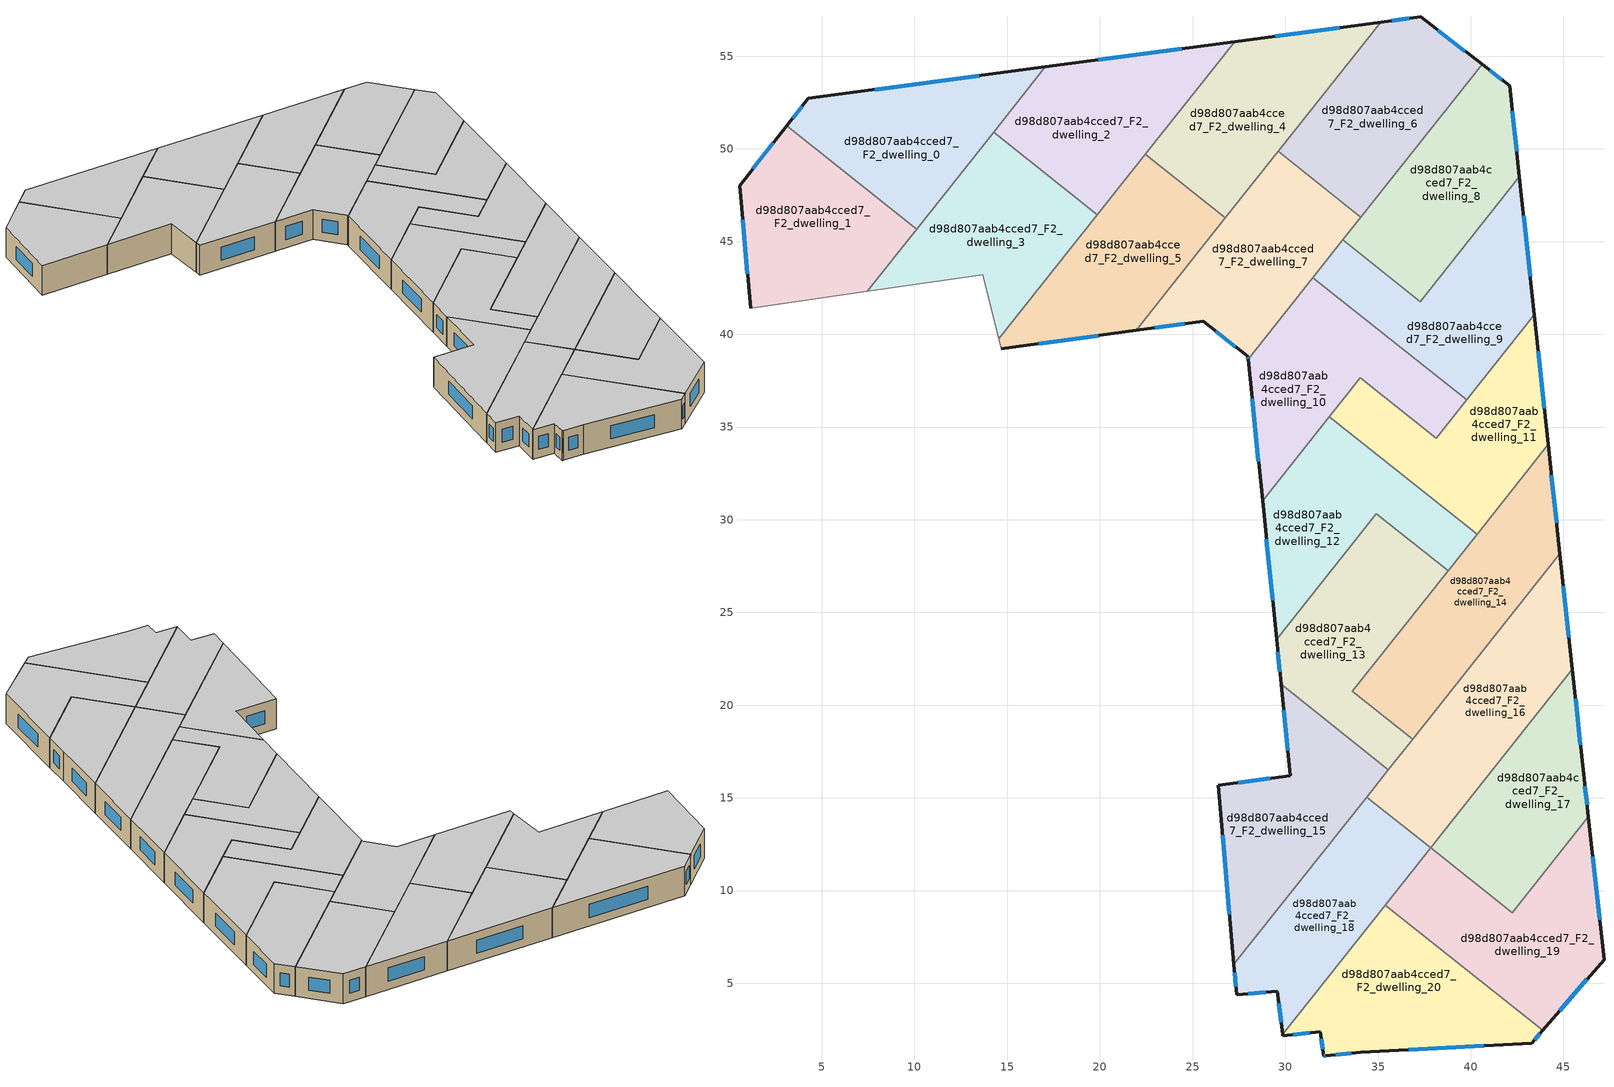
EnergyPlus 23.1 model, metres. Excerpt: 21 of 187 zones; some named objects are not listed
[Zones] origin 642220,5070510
d98d807aab4cced7_F2_dwelling_0
 floor to d98d807aab4cced7_F1_dwelling_0 (EU_floor_Construction): 17.07,54.42 10.12,45.67 3.1,51.24 4.27,52.72 z6
 wall outside (EU_wall_Construction): 17.07,54.42 4.27,52.72 3.1,51.24 z6:9
 wall to d98d807aab4cced7_F2_dwelling_1 (EU_wall_Construction): 3.1,51.24 10.12,45.67 z6:9
 wall to d98d807aab4cced7_F2_dwelling_3 (EU_wall_Construction): 10.12,45.67 14.27,50.9 z6:9
 wall to d98d807aab4cced7_F2_dwelling_2 (EU_wall_Construction): 14.27,50.9 17.07,54.42 z6:9
 window (EU_Window_Construction): 3.94,52.31 3.43,51.65 / 13.48,53.95 7.85,53.2 z6.84:8.16
 ceiling to d98d807aab4cced7_F3_dwelling_0 (EU_floor_Construction): 10.12,45.67 17.07,54.42 4.27,52.72 3.1,51.24 z9
d98d807aab4cced7_F2_dwelling_1
 floor to d98d807aab4cced7_F1_dwelling_1 (EU_floor_Construction): 10.12,45.67 7.46,42.32 1.16,41.42 0.56,48.02 3.1,51.24 z6
 wall outside (EU_wall_Construction): 3.1,51.24 0.56,48.02 1.16,41.42 z6:9
 wall adiabatic (EU_wall_Construction): 1.16,41.42 7.46,42.32 z6:9
 wall to d98d807aab4cced7_F2_dwelling_3 (EU_wall_Construction): 7.46,42.32 10.12,45.67 z6:9
 window (EU_Window_Construction): 0.73,46.17 1,43.27 / 2.39,50.34 1.28,48.92 z6.84:8.16
 ceiling to d98d807aab4cced7_F3_dwelling_1 (EU_floor_Construction): 7.46,42.32 10.12,45.67 3.1,51.24 0.56,48.02 1.16,41.42 z9
d98d807aab4cced7_F2_dwelling_10
 floor to d98d807aab4cced7_F1_dwelling_10 (EU_floor_Construction): 39.79,36.47 38.14,34.4 34.03,37.66 28.77,31.03 28,38.65 31.49,43.05 z6
 wall outside (EU_wall_Construction): 28,38.65 28.77,31.03 z6:9
 wall to d98d807aab4cced7_F2_dwelling_9 (EU_wall_Construction): 39.79,36.47 31.49,43.05 z6:9
 wall to d98d807aab4cced7_F2_dwelling_11 (EU_wall_Construction): 32.36,35.56 34.03,37.66 38.14,34.4 39.79,36.47 z6:9
 wall to d98d807aab4cced7_F2_dwelling_12 (EU_wall_Construction): 28.77,31.03 32.36,35.56 z6:9
 wall to d98d807aab4cced7_F2_dwelling_7 (EU_wall_Construction): 31.49,43.05 28,38.65 z6:9
 window (EU_Window_Construction): 28.21,36.52 28.55,33.17 z6.84:8.16
 ceiling to d98d807aab4cced7_F3_dwelling_10 (EU_floor_Construction): 38.14,34.4 39.79,36.47 31.49,43.05 28,38.65 28.77,31.03 34.03,37.66 z9
d98d807aab4cced7_F2_dwelling_11
 floor to d98d807aab4cced7_F1_dwelling_11 (EU_floor_Construction): 43.43,41.05 44.18,34.06 40.34,29.23 32.36,35.56 34.03,37.66 38.14,34.4 z6
 wall outside (EU_wall_Construction): 44.18,34.06 43.43,41.05 z6:9
 wall to d98d807aab4cced7_F2_dwelling_12 (EU_wall_Construction): 32.36,35.56 40.34,29.23 z6:9
 wall to d98d807aab4cced7_F2_dwelling_14 (EU_wall_Construction): 40.34,29.23 44.18,34.06 z6:9
 wall to d98d807aab4cced7_F2_dwelling_9 (EU_wall_Construction): 43.43,41.05 39.79,36.47 z6:9
 window (EU_Window_Construction): 43.97,36.02 43.64,39.1 z6.84:8.16
 ceiling to d98d807aab4cced7_F3_dwelling_11 (EU_floor_Construction): 40.34,29.23 44.18,34.06 43.43,41.05 38.14,34.4 34.03,37.66 32.36,35.56 z9
d98d807aab4cced7_F2_dwelling_12
 floor to d98d807aab4cced7_F1_dwelling_12 (EU_floor_Construction): 40.34,29.23 38.78,27.26 34.91,30.33 29.53,23.55 28.77,31.03 32.36,35.56 z6
 wall outside (EU_wall_Construction): 28.77,31.03 29.53,23.55 z6:9
 wall to d98d807aab4cced7_F2_dwelling_13 (EU_wall_Construction): 29.53,23.55 34.91,30.33 38.78,27.26 z6:9
 wall to d98d807aab4cced7_F2_dwelling_14 (EU_wall_Construction): 38.78,27.26 40.34,29.23 z6:9
 window (EU_Window_Construction): 28.98,28.93 29.32,25.64 z6.84:8.16
 ceiling to d98d807aab4cced7_F3_dwelling_12 (EU_floor_Construction): 38.78,27.26 40.34,29.23 32.36,35.56 28.77,31.03 29.53,23.55 34.91,30.33 z9
d98d807aab4cced7_F2_dwelling_13
 floor to d98d807aab4cced7_F1_dwelling_13 (EU_floor_Construction): 38.78,27.26 33.61,20.75 36.86,18.16 35.56,16.53 29.78,21.12 29.53,23.55 34.91,30.33 z6
 wall outside (EU_wall_Construction): 29.53,23.55 29.78,21.12 z6:9
 wall to d98d807aab4cced7_F2_dwelling_14 (EU_wall_Construction): 36.86,18.16 33.61,20.75 38.78,27.26 z6:9
 wall to d98d807aab4cced7_F2_dwelling_15 (EU_wall_Construction): 29.78,21.12 35.56,16.53 z6:9
 wall to d98d807aab4cced7_F2_dwelling_16 (EU_wall_Construction): 35.56,16.53 36.86,18.16 z6:9
 window (EU_Window_Construction): 29.6,22.87 29.71,21.8 z6.84:8.16
 ceiling to d98d807aab4cced7_F3_dwelling_13 (EU_floor_Construction): 36.86,18.16 33.61,20.75 38.78,27.26 34.91,30.33 29.53,23.55 29.78,21.12 35.56,16.53 z9
d98d807aab4cced7_F2_dwelling_14
 floor to d98d807aab4cced7_F1_dwelling_14 (EU_floor_Construction): 44.18,34.06 44.81,28.17 36.86,18.16 33.61,20.75 z6
 wall outside (EU_wall_Construction): 44.81,28.17 44.18,34.06 z6:9
 wall to d98d807aab4cced7_F2_dwelling_16 (EU_wall_Construction): 36.86,18.16 44.81,28.17 z6:9
 window (EU_Window_Construction): 44.63,29.82 44.35,32.41 z6.84:8.16
 ceiling to d98d807aab4cced7_F3_dwelling_14 (EU_floor_Construction): 36.86,18.16 44.81,28.17 44.18,34.06 33.61,20.75 z9
d98d807aab4cced7_F2_dwelling_15
 floor to d98d807aab4cced7_F1_dwelling_15 (EU_floor_Construction): 35.56,16.53 27.23,6.02 26.37,15.69 30.28,16.19 29.78,21.12 z6
 wall outside (EU_wall_Construction): 29.78,21.12 30.28,16.19 26.37,15.69 27.23,6.02 z6:9
 wall to d98d807aab4cced7_F2_dwelling_18 (EU_wall_Construction): 27.23,6.02 34.39,15.04 z6:9
 wall to d98d807aab4cced7_F2_dwelling_16 (EU_wall_Construction): 34.39,15.04 35.56,16.53 z6:9
 window (EU_Window_Construction): 29.18,16.05 27.47,15.83 / 29.92,19.74 30.14,17.57 / 26.61,12.98 26.99,8.73 z6.84:8.16
 ceiling to d98d807aab4cced7_F3_dwelling_15 (EU_floor_Construction): 27.23,6.02 35.56,16.53 29.78,21.12 30.28,16.19 26.37,15.69 z9
d98d807aab4cced7_F2_dwelling_16
 floor to d98d807aab4cced7_F1_dwelling_16 (EU_floor_Construction): 44.81,28.17 45.48,21.92 37.84,12.3 34.39,15.04 z6
 wall outside (EU_wall_Construction): 45.48,21.92 44.81,28.17 z6:9
 wall to d98d807aab4cced7_F2_dwelling_17 (EU_wall_Construction): 37.84,12.3 45.48,21.92 z6:9
 wall to d98d807aab4cced7_F2_dwelling_18 (EU_wall_Construction): 34.39,15.04 37.84,12.3 z6:9
 window (EU_Window_Construction): 45.29,23.68 45,26.42 z6.84:8.16
 ceiling to d98d807aab4cced7_F3_dwelling_16 (EU_floor_Construction): 37.84,12.3 45.48,21.92 44.81,28.17 34.39,15.04 z9
d98d807aab4cced7_F2_dwelling_17
 floor to d98d807aab4cced7_F1_dwelling_17 (EU_floor_Construction): 45.48,21.92 46.09,16.28 46.34,13.97 42.24,8.81 37.84,12.3 z6
 wall outside (EU_wall_Construction): 46.34,13.97 46.09,16.28 45.48,21.92 z6:9
 wall to d98d807aab4cced7_F2_dwelling_19 (EU_wall_Construction): 37.84,12.3 42.24,8.81 46.34,13.97 z6:9
 window (EU_Window_Construction): 45.92,17.86 45.65,20.34 / 46.27,14.62 46.16,15.64 z6.84:8.16
 ceiling to d98d807aab4cced7_F3_dwelling_17 (EU_floor_Construction): 42.24,8.81 46.34,13.97 46.09,16.28 45.48,21.92 37.84,12.3 z9
d98d807aab4cced7_F2_dwelling_18
 floor to d98d807aab4cced7_F1_dwelling_18 (EU_floor_Construction): 37.84,12.3 29.86,2.25 29.57,4.58 27.37,4.38 27.23,6.02 34.39,15.04 z6
 wall outside (EU_wall_Construction): 27.23,6.02 27.37,4.38 29.57,4.58 29.86,2.25 z6:9
 wall to d98d807aab4cced7_F2_dwelling_20 (EU_wall_Construction): 29.86,2.25 35.39,9.2 z6:9
 wall to d98d807aab4cced7_F2_dwelling_19 (EU_wall_Construction): 35.39,9.2 37.84,12.3 z6:9
 window (EU_Window_Construction): 29.65,3.93 29.78,2.9 / 27.99,4.44 28.96,4.52 / 27.27,5.56 27.33,4.84 z6.84:8.16
 ceiling to d98d807aab4cced7_F3_dwelling_18 (EU_floor_Construction): 29.86,2.25 37.84,12.3 34.39,15.04 27.23,6.02 27.37,4.38 29.57,4.58 z9
d98d807aab4cced7_F2_dwelling_19
 floor to d98d807aab4cced7_F1_dwelling_19 (EU_floor_Construction): 46.34,13.97 47.19,6.28 43.88,2.46 35.39,9.2 37.84,12.3 42.24,8.81 z6
 wall outside (EU_wall_Construction): 43.88,2.46 47.19,6.28 46.34,13.97 z6:9
 wall to d98d807aab4cced7_F2_dwelling_20 (EU_wall_Construction): 35.39,9.2 43.88,2.46 z6:9
 window (EU_Window_Construction): 44.81,3.53 46.26,5.21 / 46.95,8.43 46.58,11.82 z6.84:8.16
 ceiling to d98d807aab4cced7_F3_dwelling_19 (EU_floor_Construction): 43.88,2.46 47.19,6.28 46.34,13.97 42.24,8.81 37.84,12.3 35.39,9.2 z9
d98d807aab4cced7_F2_dwelling_2
 floor to d98d807aab4cced7_F1_dwelling_2 (EU_floor_Construction): 27.26,55.78 19.86,46.46 14.27,50.9 17.07,54.42 z6
 wall outside (EU_wall_Construction): 27.26,55.78 17.07,54.42 z6:9
 wall to d98d807aab4cced7_F2_dwelling_3 (EU_wall_Construction): 14.27,50.9 19.86,46.46 z6:9
 wall to d98d807aab4cced7_F2_dwelling_4 (EU_wall_Construction): 22.45,49.71 27.26,55.78 z6:9
 wall to d98d807aab4cced7_F2_dwelling_5 (EU_wall_Construction): 19.86,46.46 22.45,49.71 z6:9
 window (EU_Window_Construction): 24.4,55.4 19.92,54.8 z6.84:8.16
 ceiling to d98d807aab4cced7_F3_dwelling_2 (EU_floor_Construction): 19.86,46.46 27.26,55.78 17.07,54.42 14.27,50.9 z9
d98d807aab4cced7_F2_dwelling_20
 floor to d98d807aab4cced7_F1_dwelling_20 (EU_floor_Construction): 43.88,2.46 43.28,1.78 34.07,1.28 32.18,1.09 32.07,1.08 31.87,2.38 29.87,2.18 29.86,2.25 35.39,9.2 z6
 wall outside (EU_wall_Construction): 29.86,2.25 29.87,2.18 31.87,2.38 32.07,1.08 32.18,1.09 34.07,1.28 43.28,1.78 43.88,2.46 z6:9
 window (EU_Window_Construction): 31.93,2.01 32.02,1.44 / 30.43,2.23 31.31,2.32 / 43.45,1.97 43.71,2.27 / 36.65,1.42 40.7,1.64 / 32.71,1.14 33.54,1.22 / 32.1,1.08 32.15,1.08 z6.84:8.16
 ceiling to d98d807aab4cced7_F3_dwelling_20 (EU_floor_Construction): 43.28,1.78 43.88,2.46 35.39,9.2 29.86,2.25 29.87,2.18 31.87,2.38 32.07,1.08 32.18,1.09 34.07,1.28 z9
d98d807aab4cced7_F2_dwelling_3
 floor to d98d807aab4cced7_F1_dwelling_3 (EU_floor_Construction): 19.86,46.46 14.54,39.75 13.67,43.21 7.46,42.32 14.27,50.9 z6
 wall adiabatic (EU_wall_Construction): 7.46,42.32 13.67,43.21 14.54,39.75 z6:9
 wall to d98d807aab4cced7_F2_dwelling_5 (EU_wall_Construction): 14.54,39.75 19.86,46.46 z6:9
 ceiling to d98d807aab4cced7_F3_dwelling_3 (EU_floor_Construction): 14.54,39.75 19.86,46.46 14.27,50.9 7.46,42.32 13.67,43.21 z9
d98d807aab4cced7_F2_dwelling_4
 floor to d98d807aab4cced7_F1_dwelling_4 (EU_floor_Construction): 35.14,56.83 26.77,46.28 22.44,49.71 27.26,55.78 z6
 wall outside (EU_wall_Construction): 35.14,56.83 27.26,55.78 z6:9
 wall to d98d807aab4cced7_F2_dwelling_5 (EU_wall_Construction): 22.44,49.71 26.77,46.28 z6:9
 wall to d98d807aab4cced7_F2_dwelling_6 (EU_wall_Construction): 29.61,49.86 35.14,56.83 z6:9
 wall to d98d807aab4cced7_F2_dwelling_7 (EU_wall_Construction): 26.77,46.28 29.61,49.86 z6:9
 window (EU_Window_Construction): 32.93,56.54 29.47,56.07 z6.84:8.16
 ceiling to d98d807aab4cced7_F3_dwelling_4 (EU_floor_Construction): 26.77,46.28 35.14,56.83 27.26,55.78 22.44,49.71 z9
d98d807aab4cced7_F2_dwelling_5
 floor to d98d807aab4cced7_F1_dwelling_5 (EU_floor_Construction): 26.77,46.28 21.95,40.21 14.67,39.21 14.54,39.75 22.44,49.71 z6
 wall outside (EU_wall_Construction): 14.67,39.21 21.95,40.21 z6:9
 wall adiabatic (EU_wall_Construction): 14.54,39.75 14.67,39.21 z6:9
 wall to d98d807aab4cced7_F2_dwelling_7 (EU_wall_Construction): 21.95,40.21 26.77,46.28 z6:9
 window (EU_Window_Construction): 16.71,39.49 19.91,39.93 z6.84:8.16
 ceiling to d98d807aab4cced7_F3_dwelling_5 (EU_floor_Construction): 21.95,40.21 26.77,46.28 22.44,49.71 14.54,39.75 14.67,39.21 z9
d98d807aab4cced7_F2_dwelling_6
 floor to d98d807aab4cced7_F1_dwelling_6 (EU_floor_Construction): 40.62,54.55 34.08,46.32 29.61,49.86 35.14,56.83 37.29,57.12 z6
 wall outside (EU_wall_Construction): 40.62,54.55 37.29,57.12 35.14,56.83 z6:9
 wall to d98d807aab4cced7_F2_dwelling_7 (EU_wall_Construction): 29.61,49.86 34.08,46.32 z6:9
 wall to d98d807aab4cced7_F2_dwelling_8 (EU_wall_Construction): 34.08,46.32 40.62,54.55 z6:9
 window (EU_Window_Construction): 36.69,57.03 35.74,56.91 / 39.68,55.27 38.22,56.4 z6.84:8.16
 ceiling to d98d807aab4cced7_F3_dwelling_6 (EU_floor_Construction): 34.08,46.32 40.62,54.55 37.29,57.12 35.14,56.83 29.61,49.86 z9
d98d807aab4cced7_F2_dwelling_7
 floor to d98d807aab4cced7_F1_dwelling_7 (EU_floor_Construction): 34.08,46.32 28,38.65 27.98,38.8 25.58,40.71 21.95,40.21 29.61,49.86 z6
 wall outside (EU_wall_Construction): 21.95,40.21 25.58,40.71 27.98,38.8 28,38.65 z6:9
 wall to d98d807aab4cced7_F2_dwelling_9 (EU_wall_Construction): 31.49,43.05 33.1,45.09 z6:9
 wall to d98d807aab4cced7_F2_dwelling_8 (EU_wall_Construction): 33.1,45.09 34.08,46.32 z6:9
 window (EU_Window_Construction): 26.25,40.17 27.31,39.34 / 22.97,40.35 24.56,40.57 / 27.99,38.76 27.99,38.69 z6.84:8.16
 ceiling to d98d807aab4cced7_F3_dwelling_7 (EU_floor_Construction): 28,38.65 34.08,46.32 29.61,49.86 21.95,40.21 25.58,40.71 27.98,38.8 z9
d98d807aab4cced7_F2_dwelling_8
 floor to d98d807aab4cced7_F1_dwelling_8 (EU_floor_Construction): 42.1,53.41 42.62,48.49 37.29,41.76 33.1,45.09 40.62,54.55 z6
 wall outside (EU_wall_Construction): 42.62,48.49 42.1,53.41 40.62,54.55 z6:9
 wall to d98d807aab4cced7_F2_dwelling_9 (EU_wall_Construction): 33.1,45.09 37.29,41.76 42.62,48.49 z6:9
 window (EU_Window_Construction): 42.48,49.87 42.24,52.03 / 41.68,53.73 41.03,54.23 z6.84:8.16
 ceiling to d98d807aab4cced7_F3_dwelling_8 (EU_floor_Construction): 37.29,41.76 42.62,48.49 42.1,53.41 40.62,54.55 33.1,45.09 z9
d98d807aab4cced7_F2_dwelling_9
 floor to d98d807aab4cced7_F1_dwelling_9 (EU_floor_Construction): 42.62,48.49 43.43,41.05 39.79,36.47 31.49,43.05 33.1,45.09 37.29,41.76 z6
 wall outside (EU_wall_Construction): 43.43,41.05 42.62,48.49 z6:9
 window (EU_Window_Construction): 43.2,43.14 42.85,46.41 z6.84:8.16
 ceiling to d98d807aab4cced7_F3_dwelling_9 (EU_floor_Construction): 39.79,36.47 43.43,41.05 42.62,48.49 37.29,41.76 33.1,45.09 31.49,43.05 z9
[Building]
EU S2 Campaign: North Axis=0; Terrain=City; Solar Distribution=FullExterior
[Site:Location]
Lyon-Bron: Latitude=45.75; Longitude=5; Time Zone=1; Elevation=198
[SizingPeriod:WeatherFileDays]
AnnualSizingPeriod: Begin Month=1; Begin Day of Month=1; End Month=12; End Day of Month=31; Day of Week for Start Day=Monday; Use Weather File Daylight Saving Period=No; Use Weather File Rain and Snow Indicators=No
[MATERIAL]
EU_InternalMass_Material: Roughness=MediumRough; Thickness=0.1; Conductivity=1; Density=1800; Specific Heat=900; Thermal Absorptance=0.9; Solar Absorptance=0.7; Visible Absorptance=0.7
[MATERIAL:NOMASS] Roughness=MediumRough; Thermal Absorptance=0.9; Solar Absorptance=0.7; Visible Absorptance=0.7
Name | Thermal Resistance
EU_wall_NoMass | 0.776494
EU_floor_NoMass | 0.421597
[WINDOWMATERIAL:SIMPLEGLAZINGSYSTEM]
EU_Window_SimpleGlazing: UFactor=4.24961; Solar Heat Gain Coefficient=0.83; Visible Transmittance=0.83
[CONSTRUCTION]
EU_wall_Construction: EU_wall_NoMass
EU_floor_Construction: EU_floor_NoMass
EU_Window_Construction: EU_Window_SimpleGlazing
EU_InternalMass_Construction: EU_InternalMass_Material
[ZONE] Type=1; Multiplier=1; Ceiling Height=autocalculate; Floor Area=autocalculate; Part of Total Floor Area=Yes
Name | Volume
d98d807aab4cced7_F2_dwelling_0; d98d807aab4cced7_F2_dwelling_13 | 175.68
d98d807aab4cced7_F2_dwelling_1 | 175.648
d98d807aab4cced7_F2_dwelling_10 | 175.675
d98d807aab4cced7_F2_dwelling_11 | 170.711
d98d807aab4cced7_F2_dwelling_12 | 170.685
d98d807aab4cced7_F2_dwelling_14 | 185.61
d98d807aab4cced7_F2_dwelling_15 | 175.679
d98d807aab4cced7_F2_dwelling_16 | 192.271
d98d807aab4cced7_F2_dwelling_17 | 159.032
d98d807aab4cced7_F2_dwelling_18 | 158.946
d98d807aab4cced7_F2_dwelling_19 | 192.319
d98d807aab4cced7_F2_dwelling_2 | 175.661
d98d807aab4cced7_F2_dwelling_20 | 175.684
d98d807aab4cced7_F2_dwelling_3 | 175.674
d98d807aab4cced7_F2_dwelling_4 | 175.668
d98d807aab4cced7_F2_dwelling_5 | 175.671
d98d807aab4cced7_F2_dwelling_6 | 175.687
d98d807aab4cced7_F2_dwelling_7 | 175.686
d98d807aab4cced7_F2_dwelling_8 | 175.676
d98d807aab4cced7_F2_dwelling_9 | 175.682
[INTERNALMASS] Construction=EU_InternalMass_Construction
Name | Zone or ZoneList | Surface Area
d98d807aab4cced7_F2_dwelling_0_EU_InternalMass | d98d807aab4cced7_F2_dwelling_0 | 58.5616
d98d807aab4cced7_F2_dwelling_1_EU_InternalMass | d98d807aab4cced7_F2_dwelling_1 | 58.5511
d98d807aab4cced7_F2_dwelling_2_EU_InternalMass | d98d807aab4cced7_F2_dwelling_2 | 58.556
d98d807aab4cced7_F2_dwelling_3_EU_InternalMass | d98d807aab4cced7_F2_dwelling_3 | 58.5589
d98d807aab4cced7_F2_dwelling_4_EU_InternalMass | d98d807aab4cced7_F2_dwelling_4 | 58.5561
d98d807aab4cced7_F2_dwelling_5_EU_InternalMass | d98d807aab4cced7_F2_dwelling_5 | 58.5575
d98d807aab4cced7_F2_dwelling_6_EU_InternalMass | d98d807aab4cced7_F2_dwelling_6 | 58.5614
d98d807aab4cced7_F2_dwelling_7_EU_InternalMass | d98d807aab4cced7_F2_dwelling_7 | 58.5613
d98d807aab4cced7_F2_dwelling_8_EU_InternalMass | d98d807aab4cced7_F2_dwelling_8 | 58.5594
d98d807aab4cced7_F2_dwelling_9_EU_InternalMass | d98d807aab4cced7_F2_dwelling_9 | 58.5598
d98d807aab4cced7_F2_dwelling_10_EU_InternalMass | d98d807aab4cced7_F2_dwelling_10 | 58.5608
d98d807aab4cced7_F2_dwelling_11_EU_InternalMass | d98d807aab4cced7_F2_dwelling_11 | 56.904
d98d807aab4cced7_F2_dwelling_12_EU_InternalMass | d98d807aab4cced7_F2_dwelling_12 | 56.896
d98d807aab4cced7_F2_dwelling_13_EU_InternalMass | d98d807aab4cced7_F2_dwelling_13 | 58.5602
d98d807aab4cced7_F2_dwelling_14_EU_InternalMass | d98d807aab4cced7_F2_dwelling_14 | 61.8729
d98d807aab4cced7_F2_dwelling_15_EU_InternalMass | d98d807aab4cced7_F2_dwelling_15 | 58.5589
d98d807aab4cced7_F2_dwelling_16_EU_InternalMass | d98d807aab4cced7_F2_dwelling_16 | 64.0927
d98d807aab4cced7_F2_dwelling_17_EU_InternalMass | d98d807aab4cced7_F2_dwelling_17 | 53.0151
d98d807aab4cced7_F2_dwelling_18_EU_InternalMass | d98d807aab4cced7_F2_dwelling_18 | 53.0148
d98d807aab4cced7_F2_dwelling_19_EU_InternalMass | d98d807aab4cced7_F2_dwelling_19 | 64.1057
d98d807aab4cced7_F2_dwelling_20_EU_InternalMass | d98d807aab4cced7_F2_dwelling_20 | 58.5615
[OTHEREQUIPMENT] Fuel Type=Electricity; Design Level Calculation Method=Watts/Area; Power per Zone Floor Area=1; Fraction Latent=0; Fraction Radiant=0; Fraction Lost=0; Carbon Dioxide Generation Rate=0; EndUse Subcategory=EU_Step8_InternalGains
Name | Zone or ZoneList or Space or SpaceList | Schedule
EU_Step8_InternalGain_d98d807aab4cced7_F2_dwelling_0_f000 | d98d807aab4cced7_F2_dwelling_0 | EU_Step8_GainSchedule_d98d807aab4cced7_F2_dwelling_0_f000
EU_Step8_InternalGain_d98d807aab4cced7_F2_dwelling_1_f000 | d98d807aab4cced7_F2_dwelling_1 | EU_Step8_GainSchedule_d98d807aab4cced7_F2_dwelling_1_f000
EU_Step8_InternalGain_d98d807aab4cced7_F2_dwelling_2_f000 | d98d807aab4cced7_F2_dwelling_2 | EU_Step8_GainSchedule_d98d807aab4cced7_F2_dwelling_2_f000
EU_Step8_InternalGain_d98d807aab4cced7_F2_dwelling_3_f000 | d98d807aab4cced7_F2_dwelling_3 | EU_Step8_GainSchedule_d98d807aab4cced7_F2_dwelling_3_f000
EU_Step8_InternalGain_d98d807aab4cced7_F2_dwelling_4_f000 | d98d807aab4cced7_F2_dwelling_4 | EU_Step8_GainSchedule_d98d807aab4cced7_F2_dwelling_4_f000
EU_Step8_InternalGain_d98d807aab4cced7_F2_dwelling_5_f000 | d98d807aab4cced7_F2_dwelling_5 | EU_Step8_GainSchedule_d98d807aab4cced7_F2_dwelling_5_f000
EU_Step8_InternalGain_d98d807aab4cced7_F2_dwelling_6_f000 | d98d807aab4cced7_F2_dwelling_6 | EU_Step8_GainSchedule_d98d807aab4cced7_F2_dwelling_6_f000
EU_Step8_InternalGain_d98d807aab4cced7_F2_dwelling_7_f000 | d98d807aab4cced7_F2_dwelling_7 | EU_Step8_GainSchedule_d98d807aab4cced7_F2_dwelling_7_f000
EU_Step8_InternalGain_d98d807aab4cced7_F2_dwelling_8_f000 | d98d807aab4cced7_F2_dwelling_8 | EU_Step8_GainSchedule_d98d807aab4cced7_F2_dwelling_8_f000
EU_Step8_InternalGain_d98d807aab4cced7_F2_dwelling_9_f000 | d98d807aab4cced7_F2_dwelling_9 | EU_Step8_GainSchedule_d98d807aab4cced7_F2_dwelling_9_f000
EU_Step8_InternalGain_d98d807aab4cced7_F2_dwelling_10_f000 | d98d807aab4cced7_F2_dwelling_10 | EU_Step8_GainSchedule_d98d807aab4cced7_F2_dwelling_10_f000
EU_Step8_InternalGain_d98d807aab4cced7_F2_dwelling_11_f000 | d98d807aab4cced7_F2_dwelling_11 | EU_Step8_GainSchedule_d98d807aab4cced7_F2_dwelling_11_f000
EU_Step8_InternalGain_d98d807aab4cced7_F2_dwelling_12_f000 | d98d807aab4cced7_F2_dwelling_12 | EU_Step8_GainSchedule_d98d807aab4cced7_F2_dwelling_12_f000
EU_Step8_InternalGain_d98d807aab4cced7_F2_dwelling_13_f000 | d98d807aab4cced7_F2_dwelling_13 | EU_Step8_GainSchedule_d98d807aab4cced7_F2_dwelling_13_f000
EU_Step8_InternalGain_d98d807aab4cced7_F2_dwelling_14_f000 | d98d807aab4cced7_F2_dwelling_14 | EU_Step8_GainSchedule_d98d807aab4cced7_F2_dwelling_14_f000
EU_Step8_InternalGain_d98d807aab4cced7_F2_dwelling_15_f000 | d98d807aab4cced7_F2_dwelling_15 | EU_Step8_GainSchedule_d98d807aab4cced7_F2_dwelling_15_f000
EU_Step8_InternalGain_d98d807aab4cced7_F2_dwelling_16_f000 | d98d807aab4cced7_F2_dwelling_16 | EU_Step8_GainSchedule_d98d807aab4cced7_F2_dwelling_16_f000
EU_Step8_InternalGain_d98d807aab4cced7_F2_dwelling_17_f000 | d98d807aab4cced7_F2_dwelling_17 | EU_Step8_GainSchedule_d98d807aab4cced7_F2_dwelling_17_f000
EU_Step8_InternalGain_d98d807aab4cced7_F2_dwelling_18_f000 | d98d807aab4cced7_F2_dwelling_18 | EU_Step8_GainSchedule_d98d807aab4cced7_F2_dwelling_18_f000
EU_Step8_InternalGain_d98d807aab4cced7_F2_dwelling_19_f000 | d98d807aab4cced7_F2_dwelling_19 | EU_Step8_GainSchedule_d98d807aab4cced7_F2_dwelling_19_f000
EU_Step8_InternalGain_d98d807aab4cced7_F2_dwelling_20_f000 | d98d807aab4cced7_F2_dwelling_20 | EU_Step8_GainSchedule_d98d807aab4cced7_F2_dwelling_20_f000
[ZONEVENTILATION:DESIGNFLOWRATE] Schedule=EU_AlwaysOn; Design Flow Rate Calculation Method=AirChanges/Hour; Air Changes per Hour=0.693814; Ventilation Type=Natural; Fan Pressure Rise=0; Fan Total Efficiency=1; Constant Term Coefficient=1; Temperature Term Coefficient=0; Velocity Term Coefficient=0; Velocity Squared Term Coefficient=0; Minimum Indoor Temperature=-100; Maximum Indoor Temperature=100; Delta Temperature=-100; Minimum Outdoor Temperature=-100; Maximum Outdoor Temperature=100; Maximum Wind Speed=40
Name | Zone or ZoneList or Space or SpaceList
EU_ConstantAir_d98d807aab4cced7_F2_dwelling_0 | d98d807aab4cced7_F2_dwelling_0
EU_ConstantAir_d98d807aab4cced7_F2_dwelling_1 | d98d807aab4cced7_F2_dwelling_1
EU_ConstantAir_d98d807aab4cced7_F2_dwelling_2 | d98d807aab4cced7_F2_dwelling_2
EU_ConstantAir_d98d807aab4cced7_F2_dwelling_3 | d98d807aab4cced7_F2_dwelling_3
EU_ConstantAir_d98d807aab4cced7_F2_dwelling_4 | d98d807aab4cced7_F2_dwelling_4
EU_ConstantAir_d98d807aab4cced7_F2_dwelling_5 | d98d807aab4cced7_F2_dwelling_5
EU_ConstantAir_d98d807aab4cced7_F2_dwelling_6 | d98d807aab4cced7_F2_dwelling_6
EU_ConstantAir_d98d807aab4cced7_F2_dwelling_7 | d98d807aab4cced7_F2_dwelling_7
EU_ConstantAir_d98d807aab4cced7_F2_dwelling_8 | d98d807aab4cced7_F2_dwelling_8
EU_ConstantAir_d98d807aab4cced7_F2_dwelling_9 | d98d807aab4cced7_F2_dwelling_9
EU_ConstantAir_d98d807aab4cced7_F2_dwelling_10 | d98d807aab4cced7_F2_dwelling_10
EU_ConstantAir_d98d807aab4cced7_F2_dwelling_11 | d98d807aab4cced7_F2_dwelling_11
EU_ConstantAir_d98d807aab4cced7_F2_dwelling_12 | d98d807aab4cced7_F2_dwelling_12
EU_ConstantAir_d98d807aab4cced7_F2_dwelling_13 | d98d807aab4cced7_F2_dwelling_13
EU_ConstantAir_d98d807aab4cced7_F2_dwelling_14 | d98d807aab4cced7_F2_dwelling_14
EU_ConstantAir_d98d807aab4cced7_F2_dwelling_15 | d98d807aab4cced7_F2_dwelling_15
EU_ConstantAir_d98d807aab4cced7_F2_dwelling_16 | d98d807aab4cced7_F2_dwelling_16
EU_ConstantAir_d98d807aab4cced7_F2_dwelling_17 | d98d807aab4cced7_F2_dwelling_17
EU_ConstantAir_d98d807aab4cced7_F2_dwelling_18 | d98d807aab4cced7_F2_dwelling_18
EU_ConstantAir_d98d807aab4cced7_F2_dwelling_19 | d98d807aab4cced7_F2_dwelling_19
EU_ConstantAir_d98d807aab4cced7_F2_dwelling_20 | d98d807aab4cced7_F2_dwelling_20
[HVACTEMPLATE:ZONE:IDEALLOADSAIRSYSTEM] System Availability Schedule=EU_AlwaysOn; Maximum Heating Supply Air Temperature=50; Minimum Cooling Supply Air Temperature=13; Maximum Heating Supply Air Humidity Ratio=0.0156; Minimum Cooling Supply Air Humidity Ratio=0.0077; Heating Limit=NoLimit; Cooling Limit=NoLimit; Heating Availability Schedule=EU_AlwaysOn; Cooling Availability Schedule=EU_CoolingOff; Dehumidification Control Type=ConstantSensibleHeatRatio; Cooling Sensible Heat Ratio=0.7; Dehumidification Setpoint=60; Humidification Control Type=None; Humidification Setpoint=30; Outdoor Air Method=None; Outdoor Air Flow Rate per Person=0.00944; Outdoor Air Flow Rate per Zone Floor Area=0; Outdoor Air Flow Rate per Zone=0; Demand Controlled Ventilation Type=None; Outdoor Air Economizer Type=NoEconomizer; Heat Recovery Type=None; Sensible Heat Recovery Effectiveness=0.7; Latent Heat Recovery Effectiveness=0.65
Name | Template Thermostat
d98d807aab4cced7_F2_dwelling_0 | EU_HeatOnly_d98d807aab4cced7_F2_dwelling_0
d98d807aab4cced7_F2_dwelling_1 | EU_HeatOnly_d98d807aab4cced7_F2_dwelling_1
d98d807aab4cced7_F2_dwelling_2 | EU_HeatOnly_d98d807aab4cced7_F2_dwelling_2
d98d807aab4cced7_F2_dwelling_3 | EU_HeatOnly_d98d807aab4cced7_F2_dwelling_3
d98d807aab4cced7_F2_dwelling_4 | EU_HeatOnly_d98d807aab4cced7_F2_dwelling_4
d98d807aab4cced7_F2_dwelling_5 | EU_HeatOnly_d98d807aab4cced7_F2_dwelling_5
d98d807aab4cced7_F2_dwelling_6 | EU_HeatOnly_d98d807aab4cced7_F2_dwelling_6
d98d807aab4cced7_F2_dwelling_7 | EU_HeatOnly_d98d807aab4cced7_F2_dwelling_7
d98d807aab4cced7_F2_dwelling_8 | EU_HeatOnly_d98d807aab4cced7_F2_dwelling_8
d98d807aab4cced7_F2_dwelling_9 | EU_HeatOnly_d98d807aab4cced7_F2_dwelling_9
d98d807aab4cced7_F2_dwelling_10 | EU_HeatOnly_d98d807aab4cced7_F2_dwelling_10
d98d807aab4cced7_F2_dwelling_11 | EU_HeatOnly_d98d807aab4cced7_F2_dwelling_11
d98d807aab4cced7_F2_dwelling_12 | EU_HeatOnly_d98d807aab4cced7_F2_dwelling_12
d98d807aab4cced7_F2_dwelling_13 | EU_HeatOnly_d98d807aab4cced7_F2_dwelling_13
d98d807aab4cced7_F2_dwelling_14 | EU_HeatOnly_d98d807aab4cced7_F2_dwelling_14
d98d807aab4cced7_F2_dwelling_15 | EU_HeatOnly_d98d807aab4cced7_F2_dwelling_15
d98d807aab4cced7_F2_dwelling_16 | EU_HeatOnly_d98d807aab4cced7_F2_dwelling_16
d98d807aab4cced7_F2_dwelling_17 | EU_HeatOnly_d98d807aab4cced7_F2_dwelling_17
d98d807aab4cced7_F2_dwelling_18 | EU_HeatOnly_d98d807aab4cced7_F2_dwelling_18
d98d807aab4cced7_F2_dwelling_19 | EU_HeatOnly_d98d807aab4cced7_F2_dwelling_19
d98d807aab4cced7_F2_dwelling_20 | EU_HeatOnly_d98d807aab4cced7_F2_dwelling_20
[SIZING:ZONE] Zone Cooling Design Supply Air Temperature Input Method=SupplyAirTemperature; Zone Cooling Design Supply Air Temperature=13; Zone Heating Design Supply Air Temperature Input Method=SupplyAirTemperature; Zone Heating Design Supply Air Temperature=50; Zone Cooling Design Supply Air Humidity Ratio=0.008; Zone Heating Design Supply Air Humidity Ratio=0.008; Cooling Design Air Flow Method=DesignDay; Cooling Design Air Flow Rate=0; Cooling Minimum Air Flow per Zone Floor Area=0.000762; Cooling Minimum Air Flow=0; Cooling Minimum Air Flow Fraction=0.2; Heating Design Air Flow Method=DesignDay; Heating Design Air Flow Rate=0; Heating Maximum Air Flow per Zone Floor Area=0.002032; Heating Maximum Air Flow=0.141576; Heating Maximum Air Flow Fraction=0.3; Account for Dedicated Outdoor Air System=No; Dedicated Outdoor Air System Control Strategy=NeutralSupplyAir; Dedicated Outdoor Air Low Setpoint Temperature for Design=autosize; Dedicated Outdoor Air High Setpoint Temperature for Design=autosize; Zone Load Sizing Method=Sensible Load Only No Latent Load; Zone Latent Cooling Design Supply Air Humidity Ratio Input Method=HumidityRatioDifference; Zone Cooling Design Supply Air Humidity Ratio Difference=0.005; Zone Latent Heating Design Supply Air Humidity Ratio Input Method=HumidityRatioDifference; Zone Humidification Design Supply Air Humidity Ratio Difference=0.005
d98d807aab4cced7_F2_dwelling_0; d98d807aab4cced7_F2_dwelling_1; d98d807aab4cced7_F2_dwelling_2; d98d807aab4cced7_F2_dwelling_3; d98d807aab4cced7_F2_dwelling_4; d98d807aab4cced7_F2_dwelling_5; d98d807aab4cced7_F2_dwelling_6; d98d807aab4cced7_F2_dwelling_7; d98d807aab4cced7_F2_dwelling_8; d98d807aab4cced7_F2_dwelling_9; d98d807aab4cced7_F2_dwelling_10; d98d807aab4cced7_F2_dwelling_11; d98d807aab4cced7_F2_dwelling_12; d98d807aab4cced7_F2_dwelling_13; d98d807aab4cced7_F2_dwelling_14; d98d807aab4cced7_F2_dwelling_15; d98d807aab4cced7_F2_dwelling_16; d98d807aab4cced7_F2_dwelling_17; d98d807aab4cced7_F2_dwelling_18; d98d807aab4cced7_F2_dwelling_19; d98d807aab4cced7_F2_dwelling_20
[SCHEDULE:CONSTANT]
Name | Hourly Value
EU_AlwaysOn | 1
EU_CoolingOff | 0
[SCHEDULE:FILE] Column Number=1; Rows to Skip at Top=0; Number of Hours of Data=8760; Column Separator=Comma; Interpolate to Timestep=No; Minutes per Item=60; Adjust Schedule for Daylight Savings=Yes
Name | File
EU_Step8_GainSchedule_d98d807aab4cced7_F2_dwelling_0_f000 | ../../schedules/d98d807aab4cced7/d98d807aab4cced7_F2_dwelling_0_f000_gain.csv
EU_Step8_GainSchedule_d98d807aab4cced7_F2_dwelling_1_f000 | ../../schedules/d98d807aab4cced7/d98d807aab4cced7_F2_dwelling_1_f000_gain.csv
EU_Step8_GainSchedule_d98d807aab4cced7_F2_dwelling_2_f000 | ../../schedules/d98d807aab4cced7/d98d807aab4cced7_F2_dwelling_2_f000_gain.csv
EU_Step8_GainSchedule_d98d807aab4cced7_F2_dwelling_3_f000 | ../../schedules/d98d807aab4cced7/d98d807aab4cced7_F2_dwelling_3_f000_gain.csv
EU_Step8_GainSchedule_d98d807aab4cced7_F2_dwelling_4_f000 | ../../schedules/d98d807aab4cced7/d98d807aab4cced7_F2_dwelling_4_f000_gain.csv
EU_Step8_GainSchedule_d98d807aab4cced7_F2_dwelling_5_f000 | ../../schedules/d98d807aab4cced7/d98d807aab4cced7_F2_dwelling_5_f000_gain.csv
EU_Step8_GainSchedule_d98d807aab4cced7_F2_dwelling_6_f000 | ../../schedules/d98d807aab4cced7/d98d807aab4cced7_F2_dwelling_6_f000_gain.csv
EU_Step8_GainSchedule_d98d807aab4cced7_F2_dwelling_7_f000 | ../../schedules/d98d807aab4cced7/d98d807aab4cced7_F2_dwelling_7_f000_gain.csv
EU_Step8_GainSchedule_d98d807aab4cced7_F2_dwelling_8_f000 | ../../schedules/d98d807aab4cced7/d98d807aab4cced7_F2_dwelling_8_f000_gain.csv
EU_Step8_GainSchedule_d98d807aab4cced7_F2_dwelling_9_f000 | ../../schedules/d98d807aab4cced7/d98d807aab4cced7_F2_dwelling_9_f000_gain.csv
EU_Step8_GainSchedule_d98d807aab4cced7_F2_dwelling_10_f000 | ../../schedules/d98d807aab4cced7/d98d807aab4cced7_F2_dwelling_10_f000_gain.csv
EU_Step8_GainSchedule_d98d807aab4cced7_F2_dwelling_11_f000 | ../../schedules/d98d807aab4cced7/d98d807aab4cced7_F2_dwelling_11_f000_gain.csv
EU_Step8_GainSchedule_d98d807aab4cced7_F2_dwelling_12_f000 | ../../schedules/d98d807aab4cced7/d98d807aab4cced7_F2_dwelling_12_f000_gain.csv
EU_Step8_GainSchedule_d98d807aab4cced7_F2_dwelling_13_f000 | ../../schedules/d98d807aab4cced7/d98d807aab4cced7_F2_dwelling_13_f000_gain.csv
EU_Step8_GainSchedule_d98d807aab4cced7_F2_dwelling_14_f000 | ../../schedules/d98d807aab4cced7/d98d807aab4cced7_F2_dwelling_14_f000_gain.csv
EU_Step8_GainSchedule_d98d807aab4cced7_F2_dwelling_15_f000 | ../../schedules/d98d807aab4cced7/d98d807aab4cced7_F2_dwelling_15_f000_gain.csv
EU_Step8_GainSchedule_d98d807aab4cced7_F2_dwelling_16_f000 | ../../schedules/d98d807aab4cced7/d98d807aab4cced7_F2_dwelling_16_f000_gain.csv
EU_Step8_GainSchedule_d98d807aab4cced7_F2_dwelling_17_f000 | ../../schedules/d98d807aab4cced7/d98d807aab4cced7_F2_dwelling_17_f000_gain.csv
EU_Step8_GainSchedule_d98d807aab4cced7_F2_dwelling_18_f000 | ../../schedules/d98d807aab4cced7/d98d807aab4cced7_F2_dwelling_18_f000_gain.csv
EU_Step8_GainSchedule_d98d807aab4cced7_F2_dwelling_19_f000 | ../../schedules/d98d807aab4cced7/d98d807aab4cced7_F2_dwelling_19_f000_gain.csv
EU_Step8_GainSchedule_d98d807aab4cced7_F2_dwelling_20_f000 | ../../schedules/d98d807aab4cced7/d98d807aab4cced7_F2_dwelling_20_f000_gain.csv
